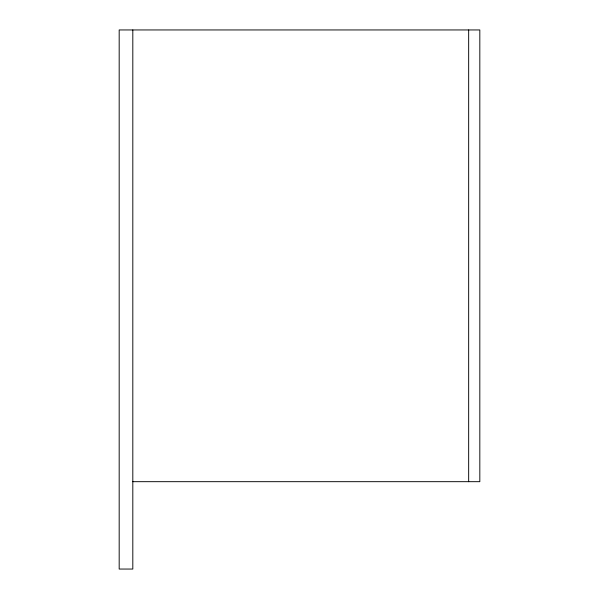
<?xml version="1.0" encoding="UTF-8"?>
<svg xmlns="http://www.w3.org/2000/svg" width="599" height="599" viewBox="0 0 599 599"><rect width="100%" height="100%" fill="white"/><g stroke="black" fill="none" stroke-linecap="round" stroke-linejoin="round"><path stroke-width="0.9" d="M132.813 481.678L479.821 481.678L479.821 29.95L119.179 29.95L119.179 569.05L132.813 569.05L132.813 29.95M468.665 29.95L468.665 481.678"/></g></svg>
